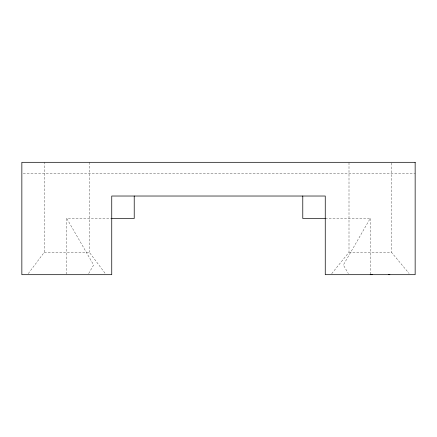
<?xml version="1.0" encoding="UTF-8"?>
<svg xmlns="http://www.w3.org/2000/svg" width="437" height="437" viewBox="0 0 437 437"><rect width="100%" height="100%" fill="white"/><g stroke="black" fill="none" stroke-linecap="round" stroke-linejoin="round"><path stroke-width="0.33" stroke-dasharray="2.19 1.64" d="M325.254 218.5L370.199 218.5L343.356 264.991L348.338 273.546M88.662 273.546L93.644 264.991L66.801 218.5L111.746 218.5M28.274 273.617L44.323 252.209L44.323 162.313M331.716 273.638L348.999 252.209L348.999 162.313M23.216 173.549L415.15 173.549M44.323 252.209L89.274 252.209L105.328 273.617M348.999 252.209L391.405 252.209L409.092 273.453M391.405 162.996L391.405 252.209M370.199 218.5L370.199 274.01M89.274 162.313L89.274 252.209M66.801 218.5L66.801 274.01"/><path stroke-width="0.66" d="M370.199 274.687L372.237 274.649M111.746 218.5L134.219 218.5L134.219 196.027M325.254 218.5L302.781 218.5L302.781 196.027M388.509 274.66L389.864 274.687M415.15 162.313L21.85 162.313L21.85 274.687L111.746 274.687L111.746 196.027L325.254 196.027L325.254 274.687L415.15 274.687L415.15 162.313"/></g></svg>
